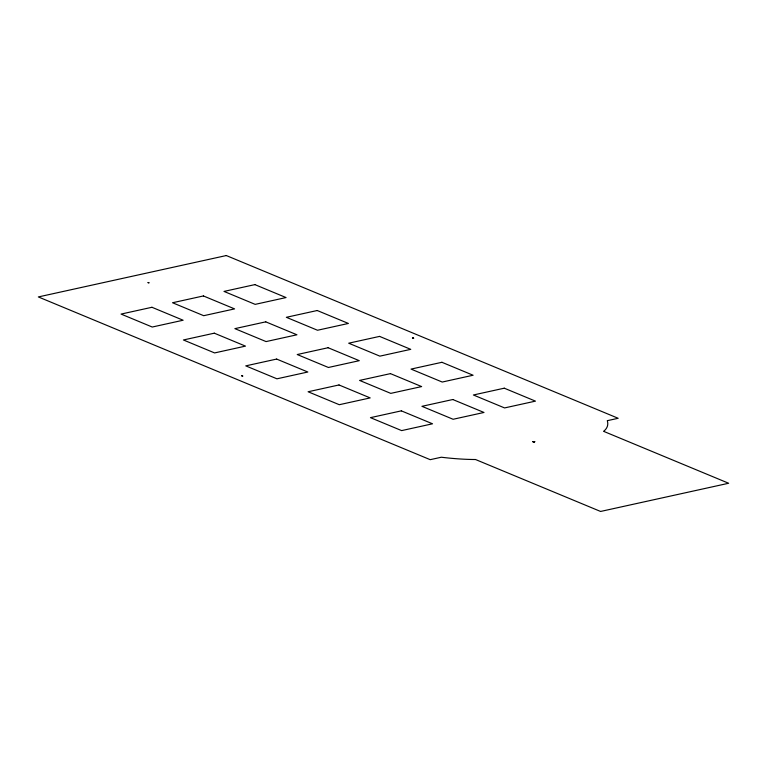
<?xml version="1.0" encoding="UTF-8"?>
<svg xmlns="http://www.w3.org/2000/svg" width="767" height="767" viewBox="0 0 767 767"><rect width="100%" height="100%" fill="white"/><g stroke="black" fill="none" stroke-linecap="round" stroke-linejoin="round"><path stroke-width="1.15" d="M534.398 441.619L534.177 442.511L534.906 441.504M226.303 255.545L38.35 296.934L430.21 459.673L441.332 457.228A129.565 35.934 13.6 0 0 475.54 459.519L600.59 511.455L728.65 483.258L603.591 431.322A107.668 29.855 13.6 0 0 607.291 420.68L618.164 418.283L226.303 255.545M148.367 282.515L147.858 282.63L149.153 282.841L148.367 282.515M151.952 307.279L121.071 314.077L152.24 327.03L183.121 320.232L151.952 307.279M203.408 295.947L172.537 302.744L203.706 315.697L234.587 308.89L203.408 295.947M254.874 284.615L224.002 291.412L255.171 304.365L286.053 297.558L254.874 284.615M214.3 333.175L183.418 339.973L214.597 352.925L245.469 346.118L214.3 333.175M265.765 321.843L234.884 328.64L266.063 341.583L296.934 334.786L265.765 321.843M317.222 310.51L286.35 317.308L317.519 330.251L348.4 323.453L317.222 310.51M276.647 359.071L245.766 365.869L276.945 378.812L307.826 372.014L276.647 359.071M328.113 347.729L297.232 354.536L328.41 367.479L359.282 360.682L328.113 347.729M379.579 336.397L348.697 343.204L379.876 356.147L410.748 349.349L379.579 336.397M412.962 337.902L412.445 338.017L413.739 338.228L412.962 337.902M242.084 375.744L241.576 375.849L242.871 376.06L242.084 375.744M338.995 384.957L308.113 391.764L339.292 404.708L370.173 397.91L338.995 384.957M390.461 373.625L359.579 380.422L390.758 393.375L421.639 386.578L390.461 373.625M441.926 362.292L411.045 369.09L442.223 382.043L473.095 375.236L441.926 362.292M401.342 410.853L370.471 417.651L401.64 430.603L432.521 423.796L401.342 410.853M452.808 399.521L421.936 406.318L453.105 419.271L483.987 412.464L452.808 399.521M504.274 388.188L473.392 394.986L504.571 407.929L535.452 401.131L504.274 388.188M533.142 441.6L532.624 441.715L533.918 441.926L533.142 441.6"/></g></svg>
